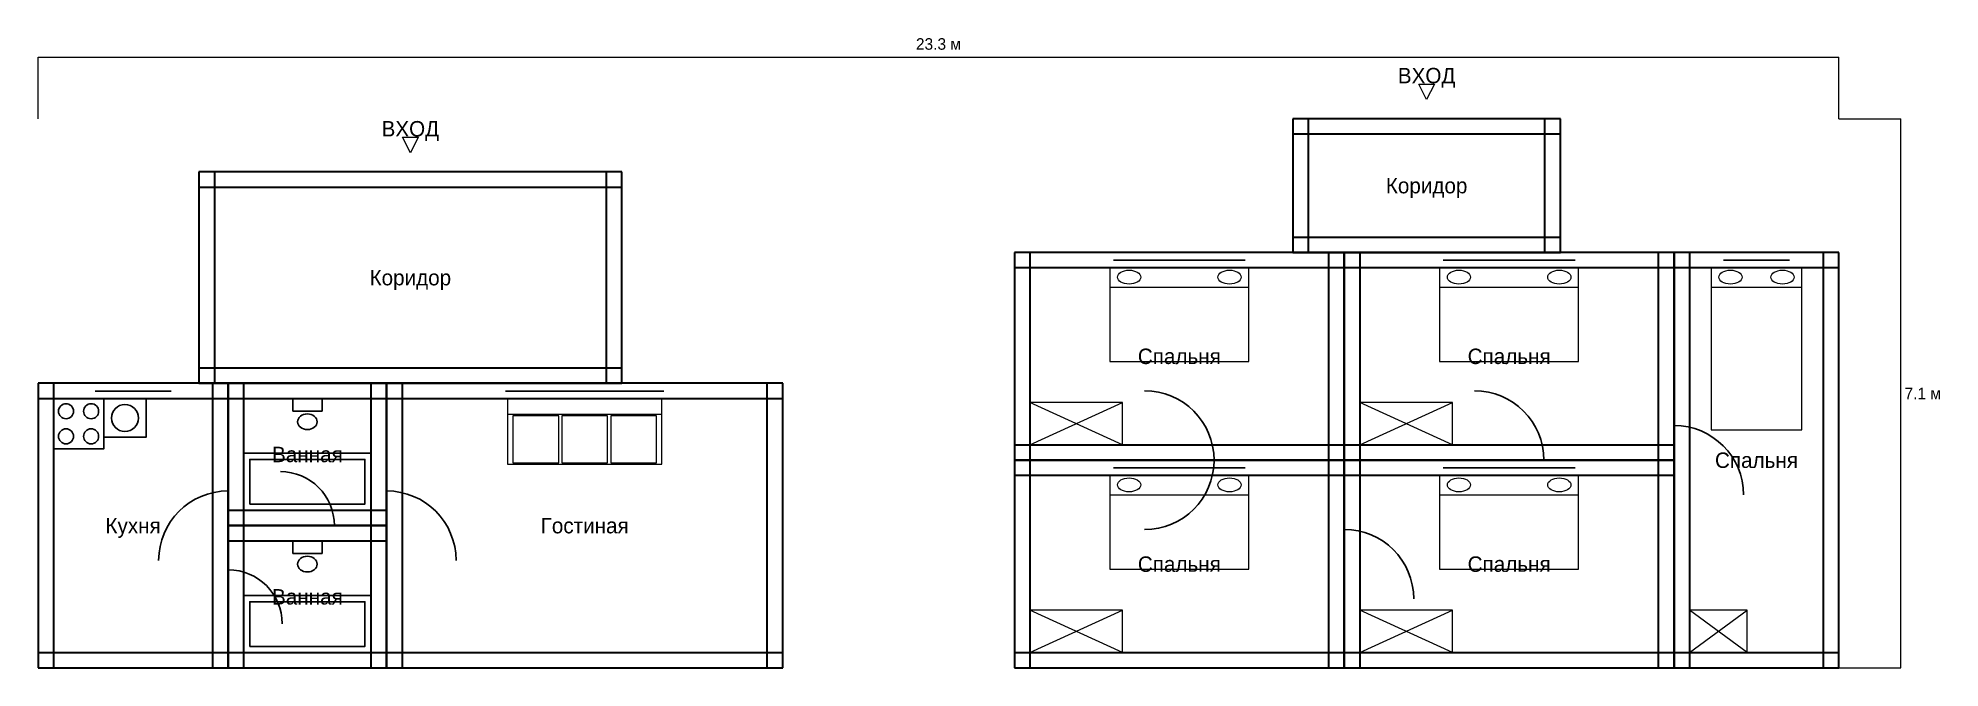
# Model space of a CAD drawing. Header units: metres. Extents: x 0 to 2463, y 0 to 817.
import ezdxf
from ezdxf.enums import TextEntityAlignment as Align

# ---------------------------------------------------------------- set-up
doc = ezdxf.new("R2010")
doc.units = ezdxf.units.M
for name, color, linetype, lineweight in [('Двери', 7, 'Continuous', 25), ('Мебель', 7, 'Continuous', 18), ('Окна', 7, 'Continuous', 25), ('Размеры', 1, 'Continuous', 13), ('Стены', 7, 'Continuous', 35), ('Текст', 7, 'Continuous', 13)]:
    doc.layers.add(name, color=color, linetype=linetype, lineweight=lineweight)

msp = doc.modelspace()

# ---------------------------------------------------------------- linework, layer by layer
at = {"layer": 'Двери'}
for p, q in [((2118.6, 224.3), (2118.6, 314.3)), ((1432.95, 269.3), (1522.95, 269.3)), ((1432.95, 269.3), (1522.95, 269.3)), ((1860.05, 269.3), (1950.05, 269.3)), ((246.2, 139.5), (246.2, 229.5)), ((451.4, 139.5), (451.4, 229.5)), ((313.8, 184.5), (383.8, 184.5)), ((1691.5, 89.65), (1691.5, 179.65)), ((246.2, 57.25), (246.2, 127.25))]:
    msp.add_line(p, q, dxfattribs=at)
for centre, radius, start, end in [((1432.95, 269.3), 90, 0, 90), ((1860.05, 269.3), 90, 0, 90), ((2118.6, 224.3), 90, 0, 90), ((313.8, 184.5), 70, 0, 90), ((1432.95, 269.3), 90, 270, 360), ((246.2, 139.5), 90, 90, 180), ((451.4, 139.5), 90, 0, 90), ((1691.5, 89.65), 90, 0, 90), ((246.2, 57.25), 70, 0, 90)]:
    msp.add_arc(centre, radius, start, end, dxfattribs=at)
at = {"layer": 'Мебель'}
for p, q in [((1387.95, 493.6), (1567.95, 493.6)), ((1815.05, 493.6), (1995.05, 493.6)), ((2166.6375, 493.6), (2284.0625, 493.6)), ((607.9, 329), (807.9, 329)), ((1284.4, 289.3), (1404.4, 344.3)), ((1404.4, 289.3), (1284.4, 344.3)), ((1711.5, 289.3), (1831.5, 344.3)), ((1831.5, 289.3), (1711.5, 344.3)), ((1387.95, 224.3), (1567.95, 224.3)), ((1815.05, 224.3), (1995.05, 224.3)), ((1284.4, 20), (1404.4, 75)), ((1404.4, 20), (1284.4, 75)), ((1711.5, 20), (1831.5, 75)), ((1831.5, 20), (1711.5, 75)), ((2138.6, 20), (2213.325, 75)), ((2213.325, 20), (2138.6, 75))]:
    msp.add_line(p, q, dxfattribs=at)
for points in [[(1387.95, 397.415), (1567.95, 397.415), (1567.95, 518.6), (1387.95, 518.6), (1387.95, 397.415)], [(1815.05, 397.415), (1995.05, 397.415), (1995.05, 518.6), (1815.05, 518.6), (1815.05, 397.415)], [(2166.6375, 308.6), (2284.0625, 308.6), (2284.0625, 518.6), (2166.6375, 518.6), (2166.6375, 308.6)], [(607.9, 264), (807.9, 264), (807.9, 349), (607.9, 349), (607.9, 264)], [(614.9, 266), (674.2333, 266), (674.2333, 327), (614.9, 327), (614.9, 266)], [(678.2333, 266), (737.5667, 266), (737.5667, 327), (678.2333, 327), (678.2333, 266)], [(741.5667, 266), (800.9, 266), (800.9, 327), (741.5667, 327), (741.5667, 266)], [(1284.4, 289.3), (1404.4, 289.3), (1404.4, 344.3), (1284.4, 344.3), (1284.4, 289.3)], [(1711.5, 289.3), (1831.5, 289.3), (1831.5, 344.3), (1711.5, 344.3), (1711.5, 289.3)], [(1387.95, 128.115), (1567.95, 128.115), (1567.95, 249.3), (1387.95, 249.3), (1387.95, 128.115)], [(1815.05, 128.115), (1995.05, 128.115), (1995.05, 249.3), (1815.05, 249.3), (1815.05, 128.115)], [(1284.4, 20), (1404.4, 20), (1404.4, 75), (1284.4, 75), (1284.4, 20)], [(1711.5, 20), (1831.5, 20), (1831.5, 75), (1711.5, 75), (1711.5, 20)], [(2138.6, 20), (2213.325, 20), (2213.325, 75), (2138.6, 75), (2138.6, 20)]]:
    msp.add_lwpolyline(points, dxfattribs=at)
for centre in [(1412.95, 506.6), (1542.95, 506.6), (1840.05, 506.6), (1970.05, 506.6), (2191.6375, 506.6), (2259.0625, 506.6), (1412.95, 237.3), (1542.95, 237.3), (1840.05, 237.3), (1970.05, 237.3)]:
    msp.add_ellipse(centre, major_axis=(15, 0), ratio=0.6, dxfattribs=at)
at = {"layer": 'Окна'}
for p, q in [((1392.53, 538.6), (1563.37, 538.6)), ((1392.53, 528.6), (1563.37, 528.6)), ((1392.53, 518.6), (1563.37, 518.6)), ((1819.63, 538.6), (1990.47, 538.6)), ((1819.63, 528.6), (1990.47, 528.6)), ((1819.63, 518.6), (1990.47, 518.6)), ((2182.65, 538.6), (2268.05, 538.6)), ((2182.65, 528.6), (2268.05, 528.6)), ((2182.65, 518.6), (2268.05, 518.6)), ((73.86, 369), (172.34, 369)), ((73.86, 359), (172.34, 359)), ((73.86, 349), (172.34, 349)), ((605.3, 369), (810.5, 369)), ((605.3, 359), (810.5, 359)), ((605.3, 349), (810.5, 349)), ((1392.53, 269.3), (1563.37, 269.3)), ((1392.53, 259.3), (1563.37, 259.3)), ((1392.53, 249.3), (1563.37, 249.3)), ((1819.63, 269.3), (1990.47, 269.3)), ((1819.63, 259.3), (1990.47, 259.3)), ((1819.63, 249.3), (1990.47, 249.3))]:
    msp.add_line(p, q, dxfattribs=at)
at = {"layer": 'Размеры', "color": 1}
for p, q in [((0, 791.8), (2332.1, 791.8)), ((0, 711.8), (0, 791.8)), ((2332.1, 711.8), (2332.1, 791.8)), ((2332.1, 711.8), (2412.1, 711.8)), ((2412.1, 0), (2412.1, 711.8)), ((2332.1, 0), (2412.1, 0))]:
    msp.add_line(p, q, dxfattribs=at)
at = {"layer": 'Сантехника'}
for points in [[(20, 284), (85, 284), (85, 349), (20, 349), (20, 284)], [(85, 299), (140, 299), (140, 349), (85, 349), (85, 299)], [(329.8, 332.9), (367.8, 332.9), (367.8, 349), (329.8, 349), (329.8, 332.9)], [(266.2, 204.5), (431.2, 204.5), (431.2, 278.3), (266.2, 278.3), (266.2, 204.5)], [(274.2, 212.5), (423.2, 212.5), (423.2, 270.3), (274.2, 270.3), (274.2, 212.5)], [(329.8, 148.4), (367.8, 148.4), (367.8, 164.5), (329.8, 164.5), (329.8, 148.4)], [(266.2, 20), (431.2, 20), (431.2, 93.8), (266.2, 93.8), (266.2, 20)], [(274.2, 28), (423.2, 28), (423.2, 85.8), (274.2, 85.8), (274.2, 28)]]:
    msp.add_lwpolyline(points, dxfattribs=at)
for centre, radius in [((36.25, 332.75), 9.75), ((68.75, 332.75), 9.75), ((112.5, 324), 17.5), ((36.25, 300.25), 9.75), ((68.75, 300.25), 9.75)]:
    msp.add_circle(centre, radius, dxfattribs=at)
for centre in [(348.8, 319.1), (348.8, 134.6)]:
    msp.add_ellipse(centre, major_axis=(12.6667, 0), ratio=0.8, dxfattribs=at)
at = {"layer": 'Стены'}
for p, q in [((1971.4, 711.8), (1625, 711.8)), ((1625, 711.8), (1625, 538.6)), ((1971.4, 691.8), (1625, 691.8)), ((1645, 711.8), (1645, 538.6)), ((1951.4, 538.6), (1951.4, 711.8)), ((1971.4, 538.6), (1971.4, 711.8)), ((756, 642.9), (208.3, 642.9)), ((208.3, 642.9), (208.3, 369)), ((228.3, 642.9), (228.3, 369)), ((736, 369), (736, 642.9)), ((756, 369), (756, 642.9)), ((756, 622.9), (208.3, 622.9)), ((1625, 558.6), (1971.4, 558.6)), ((1691.5, 538.6), (1264.4, 538.6)), ((1264.4, 538.6), (1264.4, 269.3)), ((1691.5, 518.6), (1264.4, 518.6)), ((1284.4, 538.6), (1284.4, 269.3)), ((1625, 538.6), (1971.4, 538.6)), ((1671.5, 269.3), (1671.5, 538.6)), ((1691.5, 269.3), (1691.5, 538.6)), ((2118.6, 538.6), (1691.5, 538.6)), ((1691.5, 538.6), (1691.5, 269.3)), ((2118.6, 518.6), (1691.5, 518.6)), ((1711.5, 538.6), (1711.5, 269.3)), ((2098.6, 269.3), (2098.6, 538.6)), ((2118.6, 269.3), (2118.6, 538.6)), ((2332.1, 538.6), (2118.6, 538.6)), ((2118.6, 538.6), (2118.6, 0)), ((2332.1, 518.6), (2118.6, 518.6)), ((2138.6, 538.6), (2138.6, 0)), ((2312.1, 0), (2312.1, 538.6)), ((2332.1, 0), (2332.1, 538.6)), ((208.3, 389), (756, 389)), ((246.2, 369), (0, 369)), ((0, 369), (0, 0)), ((246.2, 349), (0, 349)), ((20, 369), (20, 0)), ((208.3, 369), (756, 369)), ((226.2, 0), (226.2, 369)), ((246.2, 0), (246.2, 369)), ((451.4, 369), (246.2, 369)), ((246.2, 369), (246.2, 184.5)), ((451.4, 349), (246.2, 349)), ((266.2, 369), (266.2, 184.5)), ((431.4, 184.5), (431.4, 369)), ((451.4, 184.5), (451.4, 369)), ((964.4, 369), (451.4, 369)), ((451.4, 369), (451.4, 0)), ((964.4, 349), (451.4, 349)), ((471.4, 369), (471.4, 0)), ((944.4, 0), (944.4, 369)), ((964.4, 0), (964.4, 369)), ((1264.4, 289.3), (1691.5, 289.3)), ((1691.5, 289.3), (2118.6, 289.3)), ((1691.5, 269.3), (1264.4, 269.3)), ((1264.4, 269.3), (1264.4, 0)), ((1264.4, 269.3), (1691.5, 269.3)), ((1691.5, 249.3), (1264.4, 249.3)), ((1284.4, 269.3), (1284.4, 0)), ((1671.5, 0), (1671.5, 269.3)), ((1691.5, 0), (1691.5, 269.3)), ((2118.6, 269.3), (1691.5, 269.3)), ((1691.5, 269.3), (1691.5, 0)), ((1691.5, 269.3), (2118.6, 269.3)), ((2118.6, 249.3), (1691.5, 249.3)), ((1711.5, 269.3), (1711.5, 0)), ((2098.6, 0), (2098.6, 269.3)), ((2118.6, 0), (2118.6, 269.3)), ((246.2, 204.5), (451.4, 204.5)), ((451.4, 184.5), (246.2, 184.5)), ((246.2, 184.5), (246.2, 0)), ((246.2, 184.5), (451.4, 184.5)), ((266.2, 184.5), (266.2, 0)), ((431.4, 0), (431.4, 184.5)), ((451.4, 0), (451.4, 184.5)), ((451.4, 164.5), (246.2, 164.5)), ((0, 20), (246.2, 20)), ((0, 0), (246.2, 0)), ((246.2, 20), (451.4, 20)), ((246.2, 0), (451.4, 0)), ((451.4, 20), (964.4, 20)), ((451.4, 0), (964.4, 0)), ((1264.4, 20), (1691.5, 20)), ((1264.4, 0), (1691.5, 0)), ((1691.5, 20), (2118.6, 20)), ((1691.5, 0), (2118.6, 0)), ((2118.6, 20), (2332.1, 20)), ((2118.6, 0), (2332.1, 0))]:
    msp.add_line(p, q, dxfattribs=at)
at = {"layer": 'Текст', "color": 3}
for points in [[(1798.2, 736.8), (1788.2, 756.8), (1808.2, 756.8), (1798.2, 736.8)], [(482.15, 667.9), (472.15, 687.9), (492.15, 687.9), (482.15, 667.9)]]:
    msp.add_lwpolyline(points, dxfattribs=at)

# ---------------------------------------------------------------- texts
at = {"layer": 'Размеры', "color": 1}
msp.add_text('23.3 м', height=15, dxfattribs=at).set_placement((1166.05, 796.8), align=Align.BOTTOM_CENTER)
msp.add_text('7.1 м', height=15, dxfattribs=at).set_placement((2417.1, 355.9), align=Align.MIDDLE_LEFT)
at = {"layer": 'Текст', "color": 3}
for p in [(1798.2, 751.8), (482.15, 682.9)]:
    msp.add_text('ВХОД', height=20, dxfattribs=at).set_placement(p, align=Align.BOTTOM_CENTER)
at = {"layer": 'Текст'}
for s, p in [('Коридор', (1798.2, 625.2)), ('Коридор', (482.15, 505.95)), ('Спальня', (1477.95, 403.95)), ('Спальня', (1905.05, 403.95)), ('Ванная', (348.8, 276.75)), ('Спальня', (2225.35, 269.3)), ('Кухня', (123.1, 184.5)), ('Гостиная', (707.9, 184.5)), ('Спальня', (1477.95, 134.65)), ('Спальня', (1905.05, 134.65)), ('Ванная', (348.8, 92.25))]:
    msp.add_text(s, height=20, dxfattribs=at).set_placement(p, align=Align.MIDDLE_CENTER)

doc.saveas('drawing.dxf')
